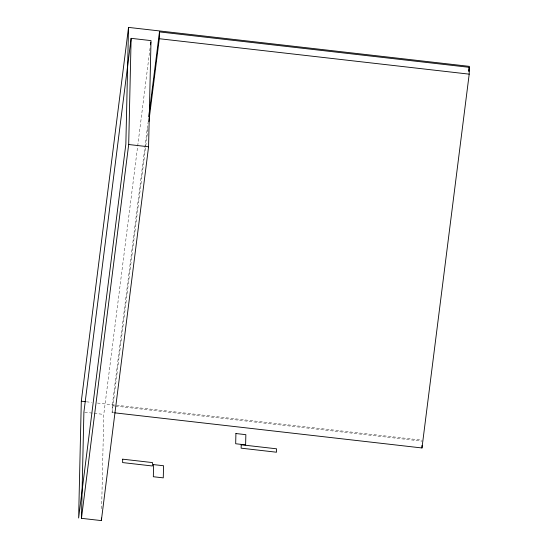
<?xml version="1.0" encoding="UTF-8"?>
<svg xmlns="http://www.w3.org/2000/svg" width="548" height="548" viewBox="0 0 548 548"><rect width="100%" height="100%" fill="white"/><g stroke="black" fill="none" stroke-linecap="round" stroke-linejoin="round"><path stroke-width="0.41" stroke-dasharray="2.74 2.06" d="M101.62 508.708L103.784 414.418L150.042 48.238M113.785 412.733L112.087 412.541L112.244 405.726L148.008 122.615M112.087 412.541L147.96 128.575M86.406 401.8L91.502 402.383M97.455 403.061L422.152 440.181M112.244 405.726L114.792 406.02M115.635 406.116L422.131 441.161M84.728 412.24L103.784 414.418"/><path stroke-width="0.82" d="M128.527 27.4L81.303 401.218L78.624 518.004L125.848 144.186L128.527 27.4L469.376 66.37L468.841 70.61M81.467 518.326L83.899 412.151L131.123 38.333L151.008 40.607L148.57 146.782L101.346 520.6L81.467 518.326L128.691 144.514L131.123 38.333M101.346 520.6L101.407 518.052M148.816 121.793L159.31 38.723L159.468 31.914L469.355 67.342L469.198 74.151L421.974 447.969L114.635 412.829M421.974 447.969L422.029 445.414M150.474 44.847L150.796 42.299M148.755 116.676L159.468 31.914M468.814 71.583L469.355 67.342M159.31 38.723L469.198 74.151M128.691 144.514L148.57 146.782M81.303 401.218L85.557 401.698M122.69 459.176L122.615 462.581L152.44 465.992L152.515 462.587L122.69 459.176M153.611 464.615L153.33 476.733L163.27 477.87L163.551 465.752L153.611 464.615M235.914 433.53L235.681 443.75L245.62 444.887L245.853 434.667L235.914 433.53M241.209 444.771L241.127 448.175L276.493 452.216L276.569 448.812L241.209 444.771"/></g></svg>
